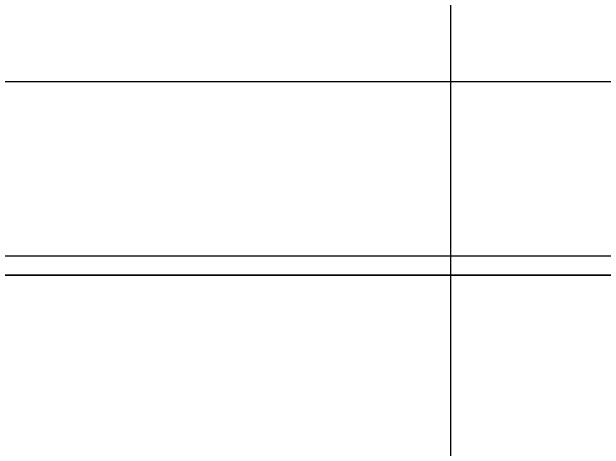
# Model space of a CAD drawing. Header units: millimetres. Extents: x 89450 to 753248, y -530175 to 1209785.
# Drawn here: x 398756.5 to 398940.2, y -110345.4 to -110209.7 of the extents above; entities that cross this region are included whole.
import ezdxf

# ---------------------------------------------------------------- set-up
doc = ezdxf.new("R2010")
doc.units = ezdxf.units.MM
doc.header["$LTSCALE"] = 150
doc.layers.add('------00 Load Bank', color=3, linetype='Continuous')

# ---------------------------------------------------------------- blocks, each defined once
blk = doc.blocks.new('A$Cd768ecee')
at = {"color": 0}
blk.add_line((0, 0), (1180, 0), dxfattribs=at)

msp = doc.modelspace()

# ---------------------------------------------------------------- linework, layer by layer
at = {"layer": '------00 Load Bank', "color": 161, "elevation": 0}
msp.add_lwpolyline([(399100.18, -107691.43), (397730.18, -107691.43), (397730.18, -110291.43), (399100.18, -110291.43), (399100.18, -107691.43)], dxfattribs=at)
for points in [[(399100.18, -110291.43), (397730.18, -110291.43), (397730.18, -107691.43), (399100.18, -107691.43)], [(399094.18, -107697.43), (397736.18, -107697.43), (397736.18, -110285.43), (399094.18, -110285.43)]]:
    msp.add_lwpolyline(points, close=True, dxfattribs=at)
at = {"layer": '------00 Load Bank', "color": 161, "ltscale": 2, "elevation": 0}
msp.add_lwpolyline([(398892.66, -110628.73), (398892.66, -110096.43), (397882.66, -110096.43), (397882.66, -110628.73)], close=True, dxfattribs=at)

# ---------------------------------------------------------------- block references
at = {"layer": '------00 Load Bank', "color": 161, "xscale": -1}
msp.add_blockref('A$Cd768ecee', (398977.66, -110231.43), dxfattribs=at)

doc.saveas('drawing.dxf')
